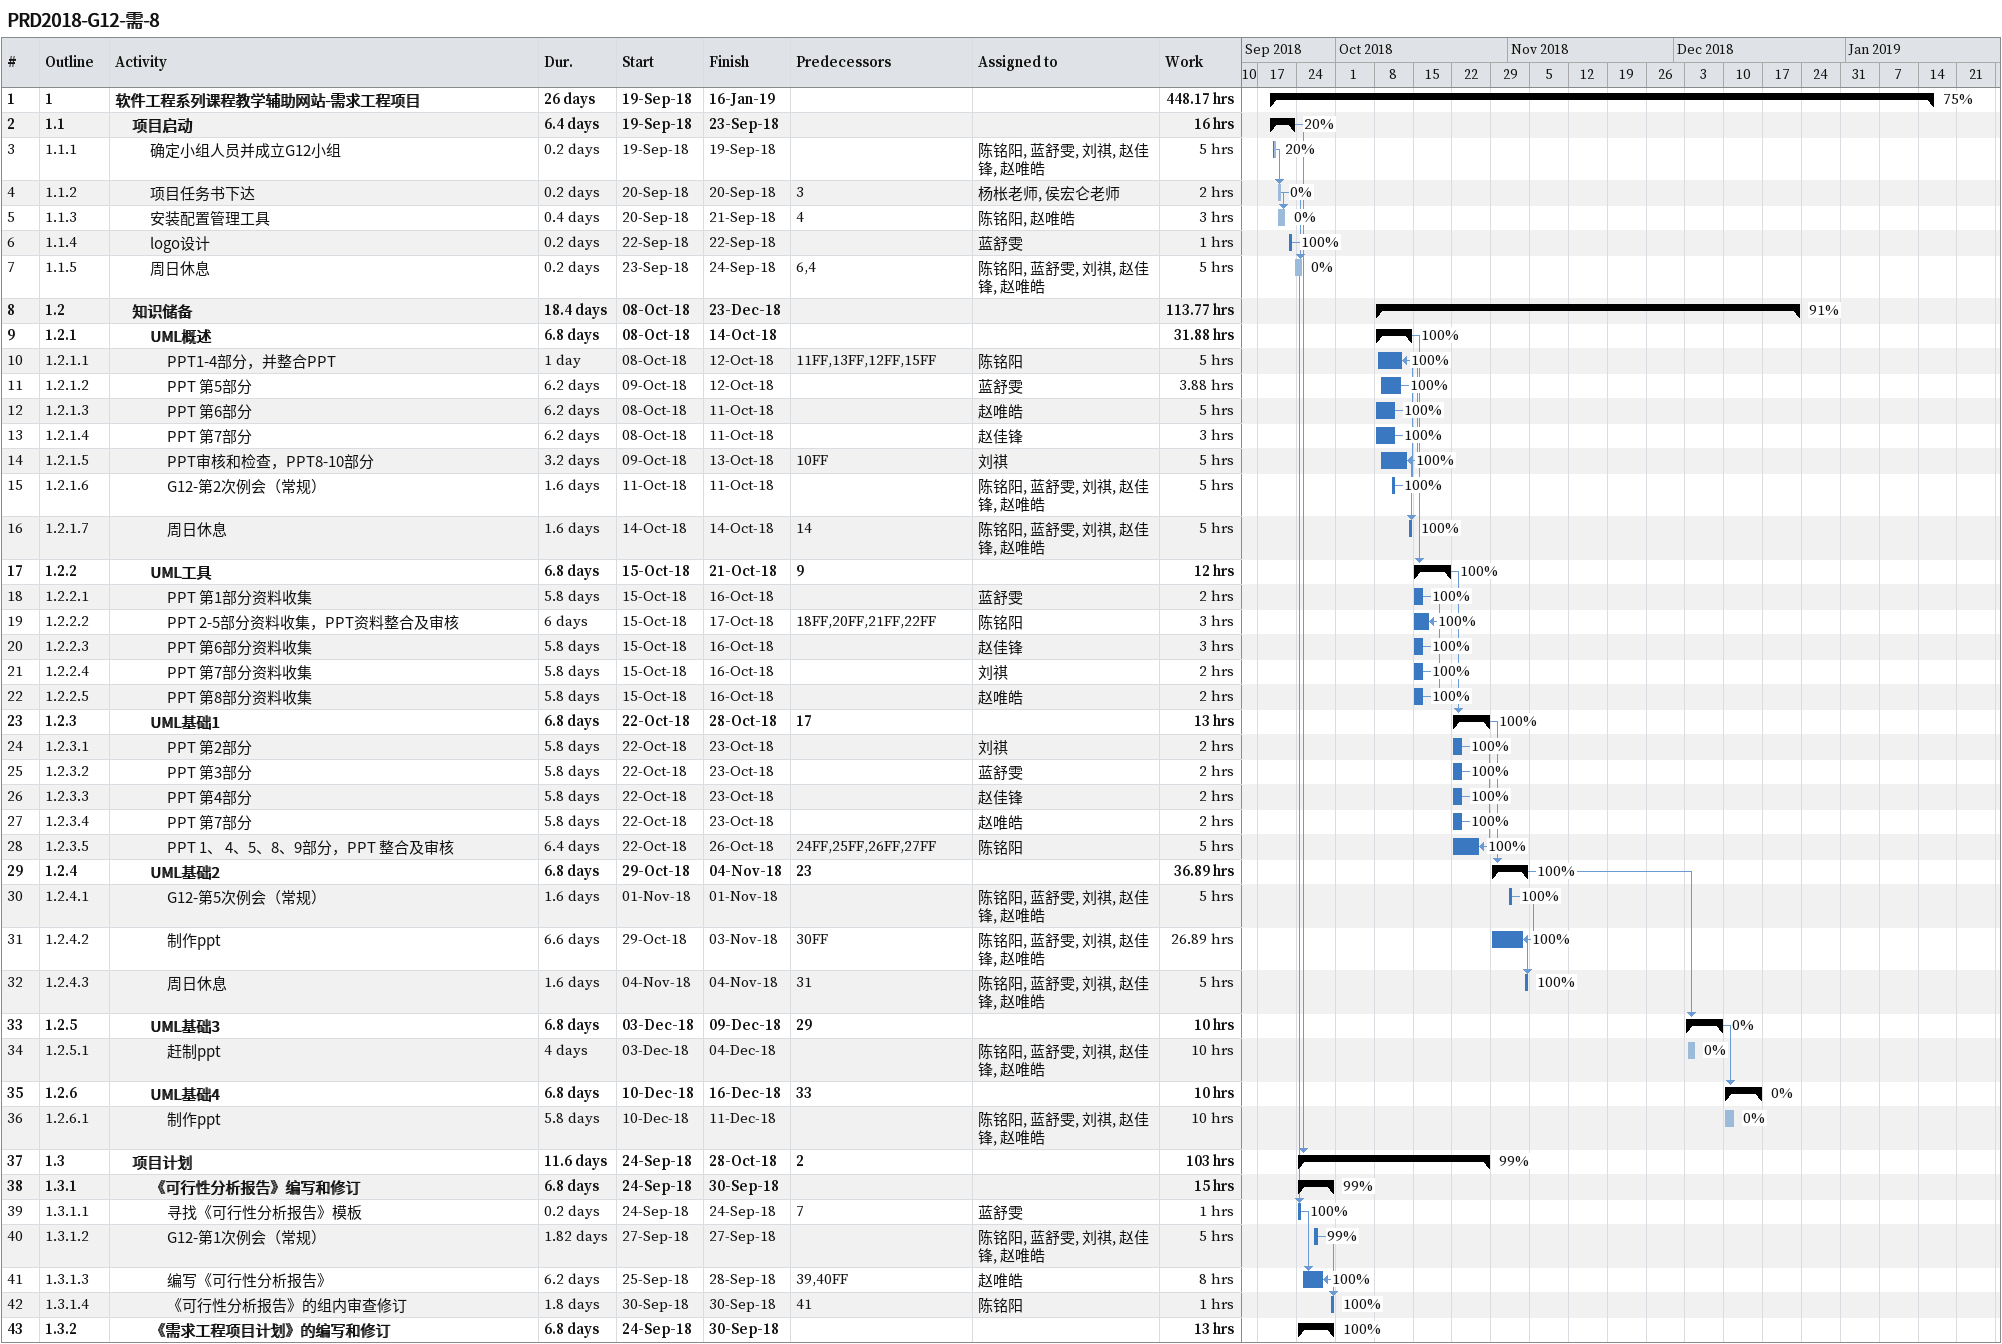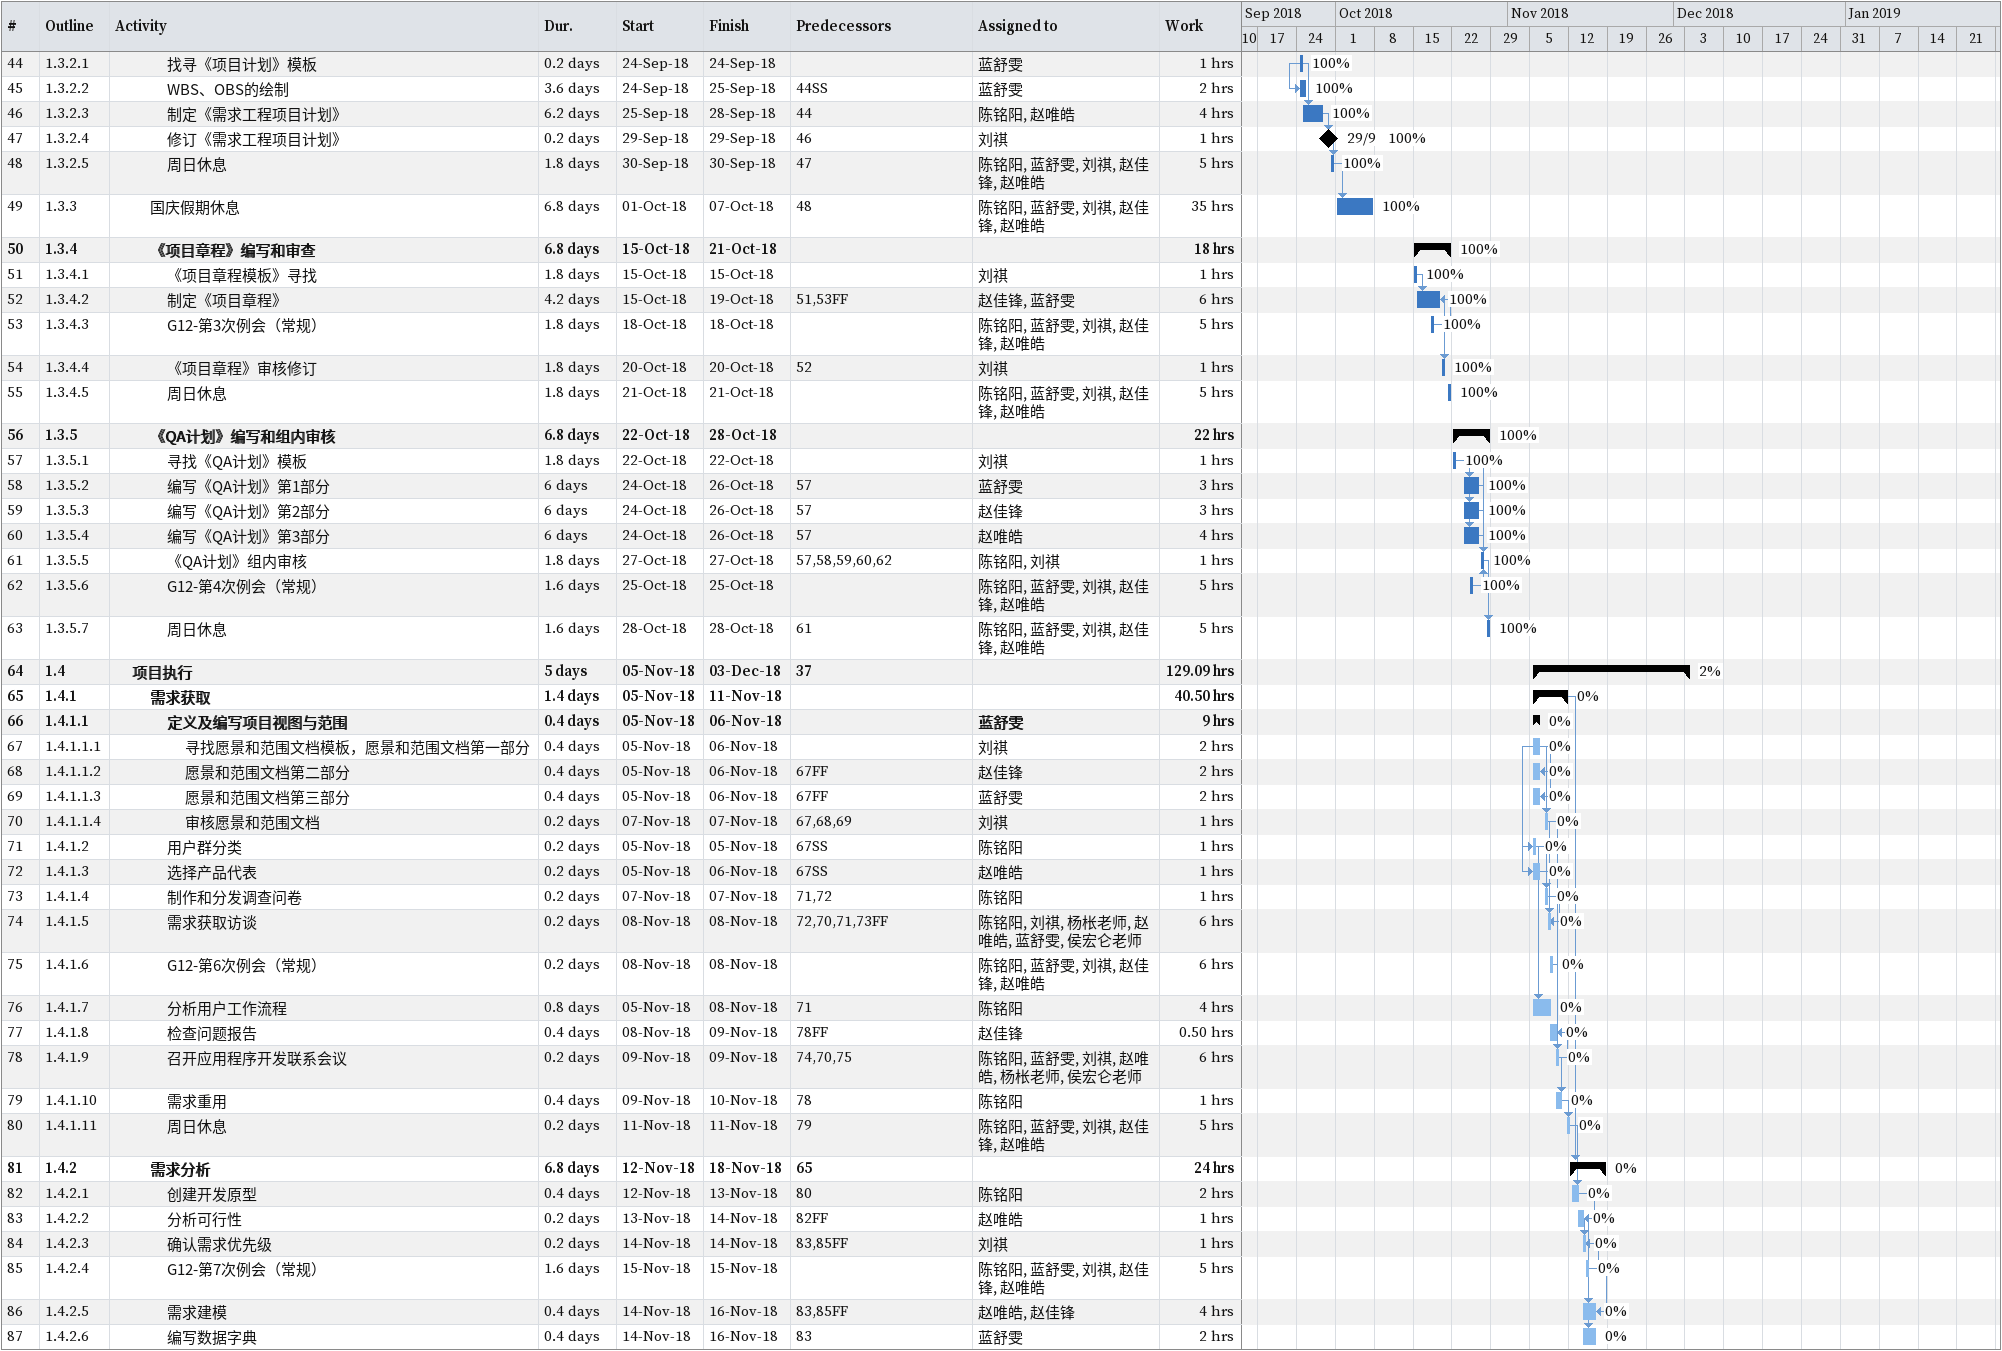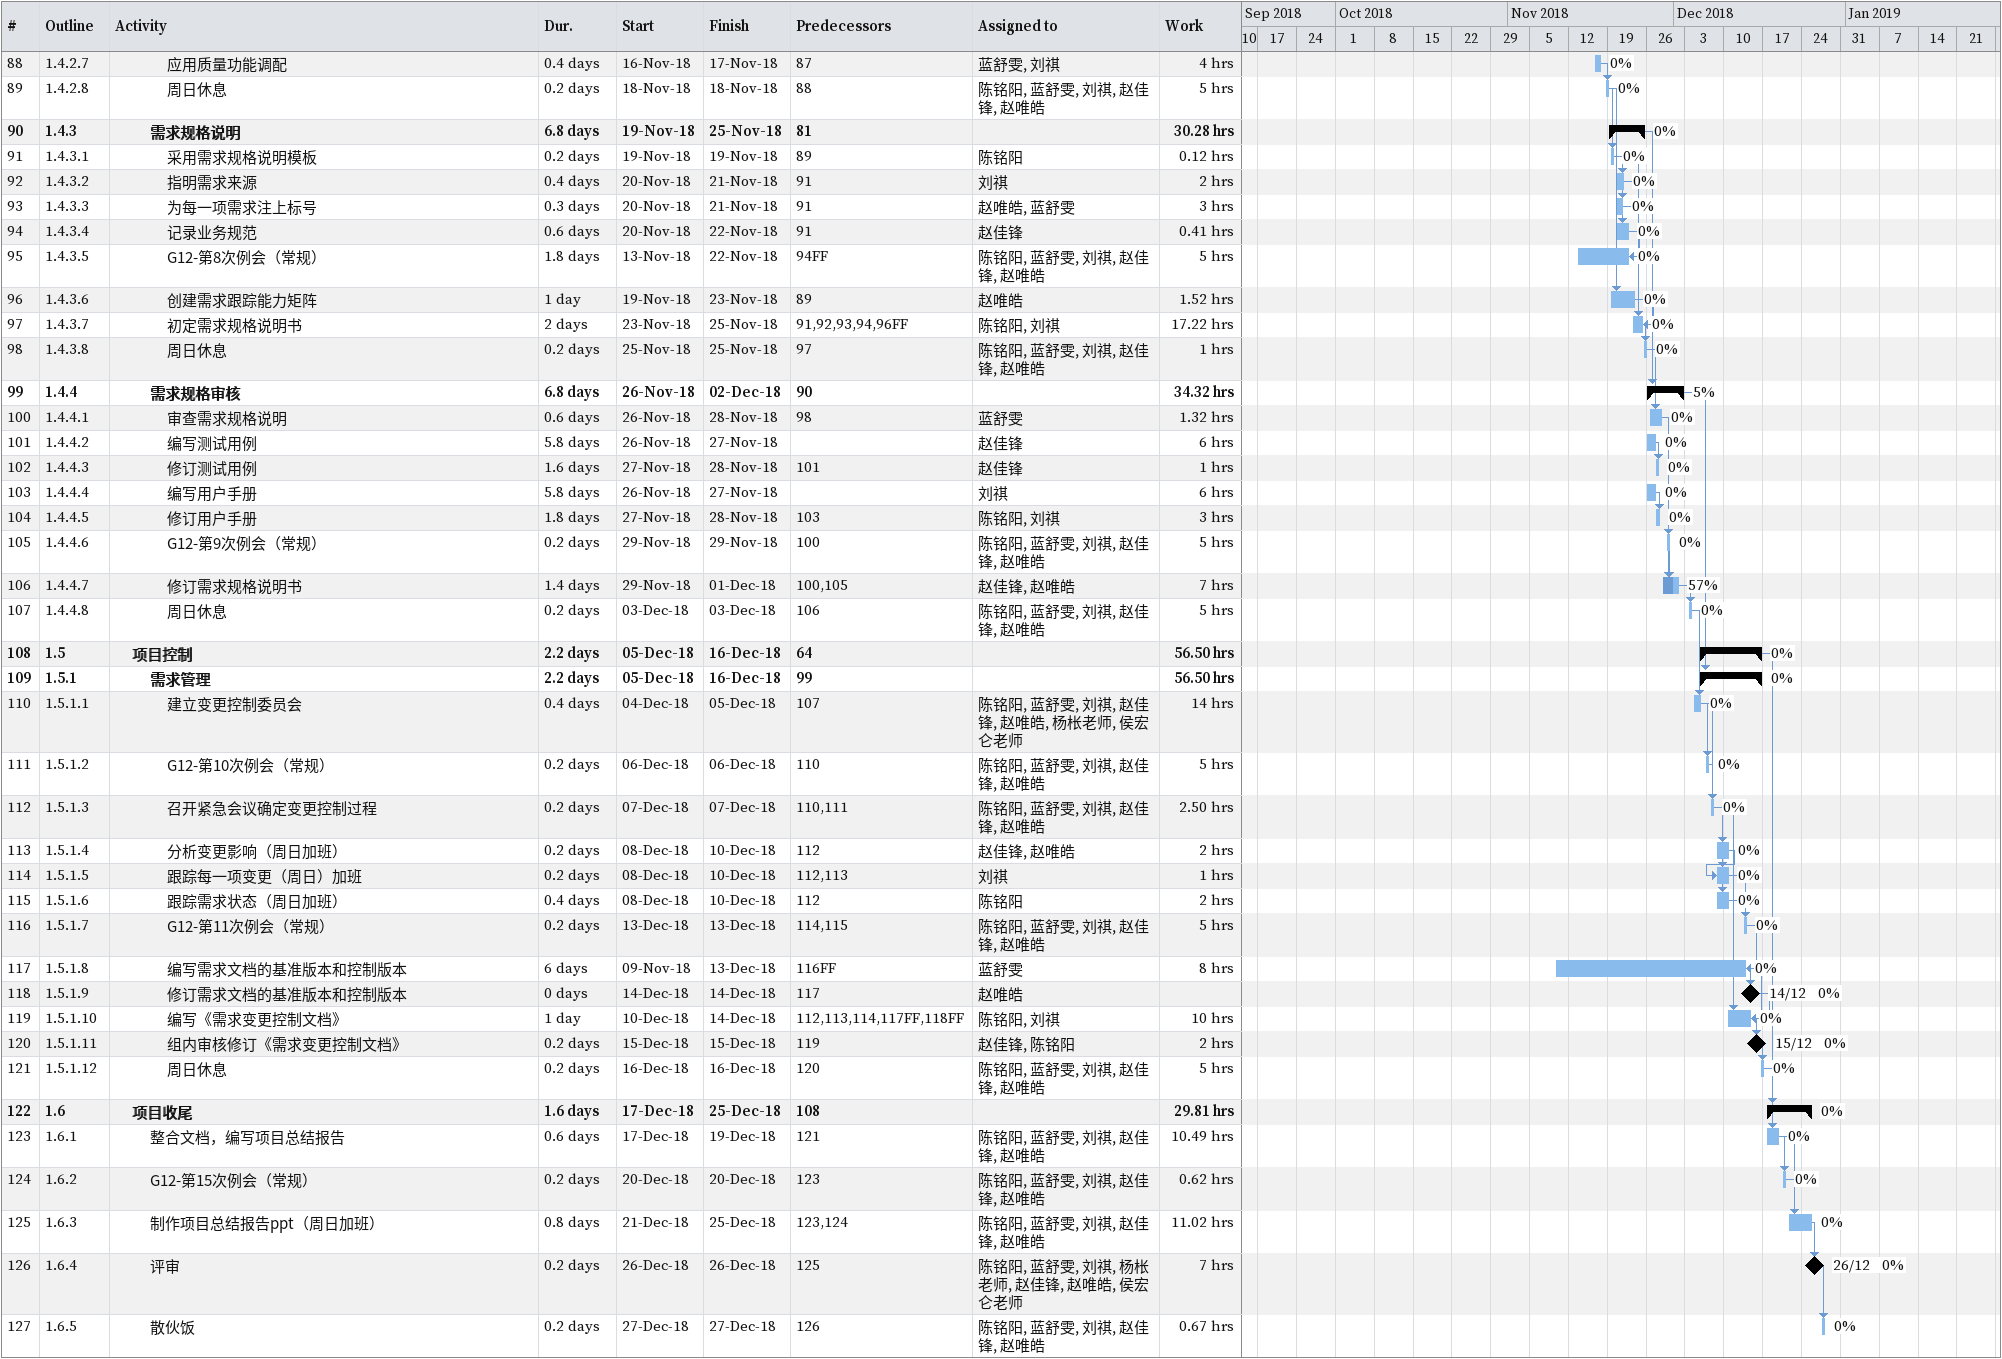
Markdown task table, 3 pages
PRD2018-G12-需-8

| ID | WBS | Task | Duration | Start | Finish | Predecessors | Resources | % complete | Work (h) |
|---|---|---|---|---|---|---|---|---|---|
| 1 | 1 | **软件工程系列课程教学辅助网站-需求工程项目** | 26d | 2018-09-19 | 2019-01-16 |  |  | 75 | 448.17 |
| 2 | 1.1 | **项目启动** | 6.4d | 2018-09-19 | 2018-09-23 |  |  | 20 | 16 |
| 3 | 1.1.1 | 确定小组人员并成立G12小组 | 0.2d | 2018-09-19 | 2018-09-19 |  | 陈铭阳, 蓝舒雯, 刘祺, 赵佳锋, 赵唯皓 | 20 | 5 |
| 4 | 1.1.2 | 项目任务书下达 | 0.2d | 2018-09-20 | 2018-09-20 | 3 | 杨枨老师, 侯宏仑老师 | 0 | 2 |
| 5 | 1.1.3 | 安装配置管理工具 | 0.4d | 2018-09-20 | 2018-09-21 | 4 | 陈铭阳, 赵唯皓 | 0 | 3 |
| 6 | 1.1.4 | logo设计 | 0.2d | 2018-09-22 | 2018-09-22 |  | 蓝舒雯 | 100 | 1 |
| 7 | 1.1.5 | 周日休息 | 0.2d | 2018-09-23 | 2018-09-24 | 6, 4 | 陈铭阳, 蓝舒雯, 刘祺, 赵佳锋, 赵唯皓 | 0 | 5 |
| 8 | 1.2 | **知识储备** | 18.4d | 2018-10-08 | 2018-12-23 |  |  | 91 | 113.77 |
| 9 | 1.2.1 | **UML概述** | 6.8d | 2018-10-08 | 2018-10-14 |  |  | 100 | 31.88 |
| 10 | 1.2.1.1 | PPT1-4部分，并整合PPT | 1d | 2018-10-08 | 2018-10-12 | 11FF, 13FF, 12FF, 15FF | 陈铭阳 | 100 | 5 |
| 11 | 1.2.1.2 | PPT 第5部分 | 6.2d | 2018-10-09 | 2018-10-12 |  | 蓝舒雯 | 100 | 3.88 |
| 12 | 1.2.1.3 | PPT 第6部分 | 6.2d | 2018-10-08 | 2018-10-11 |  | 赵唯皓 | 100 | 5 |
| 13 | 1.2.1.4 | PPT 第7部分 | 6.2d | 2018-10-08 | 2018-10-11 |  | 赵佳锋 | 100 | 3 |
| 14 | 1.2.1.5 | PPT审核和检查，PPT8-10部分 | 3.2d | 2018-10-09 | 2018-10-13 | 10FF | 刘祺 | 100 | 5 |
| 15 | 1.2.1.6 | G12-第2次例会（常规） | 1.6d | 2018-10-11 | 2018-10-11 |  | 陈铭阳, 蓝舒雯, 刘祺, 赵佳锋, 赵唯皓 | 100 | 5 |
| 16 | 1.2.1.7 | 周日休息 | 1.6d | 2018-10-14 | 2018-10-14 | 14 | 陈铭阳, 蓝舒雯, 刘祺, 赵佳锋, 赵唯皓 | 100 | 5 |
| 17 | 1.2.2 | **UML工具** | 6.8d | 2018-10-15 | 2018-10-21 | 9 |  | 100 | 12 |
| 18 | 1.2.2.1 | PPT 第1部分资料收集 | 5.8d | 2018-10-15 | 2018-10-16 |  | 蓝舒雯 | 100 | 2 |
| 19 | 1.2.2.2 | PPT 2-5部分资料收集，PPT资料整合及审核 | 6d | 2018-10-15 | 2018-10-17 | 18FF, 20FF, 21FF, 22FF | 陈铭阳 | 100 | 3 |
| 20 | 1.2.2.3 | PPT 第6部分资料收集 | 5.8d | 2018-10-15 | 2018-10-16 |  | 赵佳锋 | 100 | 3 |
| 21 | 1.2.2.4 | PPT 第7部分资料收集 | 5.8d | 2018-10-15 | 2018-10-16 |  | 刘祺 | 100 | 2 |
| 22 | 1.2.2.5 | PPT 第8部分资料收集 | 5.8d | 2018-10-15 | 2018-10-16 |  | 赵唯皓 | 100 | 2 |
| 23 | 1.2.3 | **UML基础1** | 6.8d | 2018-10-22 | 2018-10-28 | 17 |  | 100 | 13 |
| 24 | 1.2.3.1 | PPT 第2部分 | 5.8d | 2018-10-22 | 2018-10-23 |  | 刘祺 | 100 | 2 |
| 25 | 1.2.3.2 | PPT 第3部分 | 5.8d | 2018-10-22 | 2018-10-23 |  | 蓝舒雯 | 100 | 2 |
| 26 | 1.2.3.3 | PPT 第4部分 | 5.8d | 2018-10-22 | 2018-10-23 |  | 赵佳锋 | 100 | 2 |
| 27 | 1.2.3.4 | PPT 第7部分 | 5.8d | 2018-10-22 | 2018-10-23 |  | 赵唯皓 | 100 | 2 |
| 28 | 1.2.3.5 | PPT 1、 4、5、8、9部分，PPT 整合及审核 | 6.4d | 2018-10-22 | 2018-10-26 | 24FF, 25FF, 26FF, 27FF | 陈铭阳 | 100 | 5 |
| 29 | 1.2.4 | **UML基础2** | 6.8d | 2018-10-29 | 2018-11-04 | 23 |  | 100 | 36.89 |
| 30 | 1.2.4.1 | G12-第5次例会（常规） | 1.6d | 2018-11-01 | 2018-11-01 |  | 陈铭阳, 蓝舒雯, 刘祺, 赵佳锋, 赵唯皓 | 100 | 5 |
| 31 | 1.2.4.2 | 制作ppt | 6.6d | 2018-10-29 | 2018-11-03 | 30FF | 陈铭阳, 蓝舒雯, 刘祺, 赵佳锋, 赵唯皓 | 100 | 26.89 |
| 32 | 1.2.4.3 | 周日休息 | 1.6d | 2018-11-04 | 2018-11-04 | 31 | 陈铭阳, 蓝舒雯, 刘祺, 赵佳锋, 赵唯皓 | 100 | 5 |
| 33 | 1.2.5 | **UML基础3** | 6.8d | 2018-12-03 | 2018-12-09 | 29 |  | 0 | 10 |
| 34 | 1.2.5.1 | 赶制ppt | 4d | 2018-12-03 | 2018-12-04 |  | 陈铭阳, 蓝舒雯, 刘祺, 赵佳锋, 赵唯皓 | 0 | 10 |
| 35 | 1.2.6 | **UML基础4** | 6.8d | 2018-12-10 | 2018-12-16 | 33 |  | 0 | 10 |
| 36 | 1.2.6.1 | 制作ppt | 5.8d | 2018-12-10 | 2018-12-11 |  | 陈铭阳, 蓝舒雯, 刘祺, 赵佳锋, 赵唯皓 | 0 | 10 |
| 37 | 1.3 | **项目计划** | 11.6d | 2018-09-24 | 2018-10-28 | 2 |  | 99 | 103 |
| 38 | 1.3.1 | **《可行性分析报告》编写和修订** | 6.8d | 2018-09-24 | 2018-09-30 |  |  | 99 | 15 |
| 39 | 1.3.1.1 | 寻找《可行性分析报告》模板 | 0.2d | 2018-09-24 | 2018-09-24 | 7 | 蓝舒雯 | 100 | 1 |
| 40 | 1.3.1.2 | G12-第1次例会（常规） | 1.82d | 2018-09-27 | 2018-09-27 |  | 陈铭阳, 蓝舒雯, 刘祺, 赵佳锋, 赵唯皓 | 99 | 5 |
| 41 | 1.3.1.3 | 编写《可行性分析报告》 | 6.2d | 2018-09-25 | 2018-09-28 | 39, 40FF | 赵唯皓 | 100 | 8 |
| 42 | 1.3.1.4 | 《可行性分析报告》的组内审查修订 | 1.8d | 2018-09-30 | 2018-09-30 | 41 | 陈铭阳 | 100 | 1 |
| 43 | 1.3.2 | **《需求工程项目计划》的编写和修订** | 6.8d | 2018-09-24 | 2018-09-30 |  |  | 100 | 13 |
| 44 | 1.3.2.1 | 找寻《项目计划》模板 | 0.2d | 2018-09-24 | 2018-09-24 |  | 蓝舒雯 | 100 | 1 |
| 45 | 1.3.2.2 | WBS、OBS的绘制 | 3.6d | 2018-09-24 | 2018-09-25 | 44SS | 蓝舒雯 | 100 | 2 |
| 46 | 1.3.2.3 | 制定《需求工程项目计划》 | 6.2d | 2018-09-25 | 2018-09-28 | 44 | 陈铭阳, 赵唯皓 | 100 | 4 |
| 47 | 1.3.2.4 | 修订《需求工程项目计划》 | 0.2d | 2018-09-29 | 2018-09-29 | 46 | 刘祺 | 100 | 1 |
| 48 | 1.3.2.5 | 周日休息 | 1.8d | 2018-09-30 | 2018-09-30 | 47 | 陈铭阳, 蓝舒雯, 刘祺, 赵佳锋, 赵唯皓 | 100 | 5 |
| 49 | 1.3.3 | 国庆假期休息 | 6.8d | 2018-10-01 | 2018-10-07 | 48 | 陈铭阳, 蓝舒雯, 刘祺, 赵佳锋, 赵唯皓 | 100 | 35 |
| 50 | 1.3.4 | **《项目章程》编写和审查** | 6.8d | 2018-10-15 | 2018-10-21 |  |  | 100 | 18 |
| 51 | 1.3.4.1 | 《项目章程模板》寻找 | 1.8d | 2018-10-15 | 2018-10-15 |  | 刘祺 | 100 | 1 |
| 52 | 1.3.4.2 | 制定《项目章程》 | 4.2d | 2018-10-15 | 2018-10-19 | 51, 53FF | 赵佳锋, 蓝舒雯 | 100 | 6 |
| 53 | 1.3.4.3 | G12-第3次例会（常规） | 1.8d | 2018-10-18 | 2018-10-18 |  | 陈铭阳, 蓝舒雯, 刘祺, 赵佳锋, 赵唯皓 | 100 | 5 |
| 54 | 1.3.4.4 | 《项目章程》审核修订 | 1.8d | 2018-10-20 | 2018-10-20 | 52 | 刘祺 | 100 | 1 |
| 55 | 1.3.4.5 | 周日休息 | 1.8d | 2018-10-21 | 2018-10-21 |  | 陈铭阳, 蓝舒雯, 刘祺, 赵佳锋, 赵唯皓 | 100 | 5 |
| 56 | 1.3.5 | **《QA计划》编写和组内审核** | 6.8d | 2018-10-22 | 2018-10-28 |  |  | 100 | 22 |
| 57 | 1.3.5.1 | 寻找《QA计划》模板 | 1.8d | 2018-10-22 | 2018-10-22 |  | 刘祺 | 100 | 1 |
| 58 | 1.3.5.2 | 编写《QA计划》第1部分 | 6d | 2018-10-24 | 2018-10-26 | 57 | 蓝舒雯 | 100 | 3 |
| 59 | 1.3.5.3 | 编写《QA计划》第2部分 | 6d | 2018-10-24 | 2018-10-26 | 57 | 赵佳锋 | 100 | 3 |
| 60 | 1.3.5.4 | 编写《QA计划》第3部分 | 6d | 2018-10-24 | 2018-10-26 | 57 | 赵唯皓 | 100 | 4 |
| 61 | 1.3.5.5 | 《QA计划》组内审核 | 1.8d | 2018-10-27 | 2018-10-27 | 57, 58, 59, 60, 62 | 陈铭阳, 刘祺 | 100 | 1 |
| 62 | 1.3.5.6 | G12-第4次例会（常规） | 1.6d | 2018-10-25 | 2018-10-25 |  | 陈铭阳, 蓝舒雯, 刘祺, 赵佳锋, 赵唯皓 | 100 | 5 |
| 63 | 1.3.5.7 | 周日休息 | 1.6d | 2018-10-28 | 2018-10-28 | 61 | 陈铭阳, 蓝舒雯, 刘祺, 赵佳锋, 赵唯皓 | 100 | 5 |
| 64 | 1.4 | **项目执行** | 5d | 2018-11-05 | 2018-12-03 | 37 |  | 2 | 129.09 |
| 65 | 1.4.1 | **需求获取** | 1.4d | 2018-11-05 | 2018-11-11 |  |  | 0 | 40.50 |
| 66 | 1.4.1.1 | **定义及编写项目视图与范围** | 0.4d | 2018-11-05 | 2018-11-06 |  | 蓝舒雯 | 0 | 9 |
| 67 | 1.4.1.1.1 | 寻找愿景和范围文档模板，愿景和范围文档第一部分 | 0.4d | 2018-11-05 | 2018-11-06 |  | 刘祺 | 0 | 2 |
| 68 | 1.4.1.1.2 | 愿景和范围文档第二部分 | 0.4d | 2018-11-05 | 2018-11-06 | 67FF | 赵佳锋 | 0 | 2 |
| 69 | 1.4.1.1.3 | 愿景和范围文档第三部分 | 0.4d | 2018-11-05 | 2018-11-06 | 67FF | 蓝舒雯 | 0 | 2 |
| 70 | 1.4.1.1.4 | 审核愿景和范围文档 | 0.2d | 2018-11-07 | 2018-11-07 | 67, 68, 69 | 刘祺 | 0 | 1 |
| 71 | 1.4.1.2 | 用户群分类 | 0.2d | 2018-11-05 | 2018-11-05 | 67SS | 陈铭阳 | 0 | 1 |
| 72 | 1.4.1.3 | 选择产品代表 | 0.2d | 2018-11-05 | 2018-11-06 | 67SS | 赵唯皓 | 0 | 1 |
| 73 | 1.4.1.4 | 制作和分发调查问卷 | 0.2d | 2018-11-07 | 2018-11-07 | 71, 72 | 陈铭阳 | 0 | 1 |
| 74 | 1.4.1.5 | 需求获取访谈 | 0.2d | 2018-11-08 | 2018-11-08 | 72, 70, 71, 73FF | 陈铭阳, 刘祺, 杨枨老师, 赵唯皓, 蓝舒雯, 侯宏仑老师 | 0 | 6 |
| 75 | 1.4.1.6 | G12-第6次例会（常规） | 0.2d | 2018-11-08 | 2018-11-08 |  | 陈铭阳, 蓝舒雯, 刘祺, 赵佳锋, 赵唯皓 | 0 | 6 |
| 76 | 1.4.1.7 | 分析用户工作流程 | 0.8d | 2018-11-05 | 2018-11-08 | 71 | 陈铭阳 | 0 | 4 |
| 77 | 1.4.1.8 | 检查问题报告 | 0.4d | 2018-11-08 | 2018-11-09 | 78FF | 赵佳锋 | 0 | 0.50 |
| 78 | 1.4.1.9 | 召开应用程序开发联系会议 | 0.2d | 2018-11-09 | 2018-11-09 | 74, 70, 75 | 陈铭阳, 蓝舒雯, 刘祺, 赵唯皓, 杨枨老师, 侯宏仑老师 | 0 | 6 |
| 79 | 1.4.1.10 | 需求重用 | 0.4d | 2018-11-09 | 2018-11-10 | 78 | 陈铭阳 | 0 | 1 |
| 80 | 1.4.1.11 | 周日休息 | 0.2d | 2018-11-11 | 2018-11-11 | 79 | 陈铭阳, 蓝舒雯, 刘祺, 赵佳锋, 赵唯皓 | 0 | 5 |
| 81 | 1.4.2 | **需求分析** | 6.8d | 2018-11-12 | 2018-11-18 | 65 |  | 0 | 24 |
| 82 | 1.4.2.1 | 创建开发原型 | 0.4d | 2018-11-12 | 2018-11-13 | 80 | 陈铭阳 | 0 | 2 |
| 83 | 1.4.2.2 | 分析可行性 | 0.2d | 2018-11-13 | 2018-11-14 | 82FF | 赵唯皓 | 0 | 1 |
| 84 | 1.4.2.3 | 确认需求优先级 | 0.2d | 2018-11-14 | 2018-11-14 | 83, 85FF | 刘祺 | 0 | 1 |
| 85 | 1.4.2.4 | G12-第7次例会（常规） | 1.6d | 2018-11-15 | 2018-11-15 |  | 陈铭阳, 蓝舒雯, 刘祺, 赵佳锋, 赵唯皓 | 0 | 5 |
| 86 | 1.4.2.5 | 需求建模 | 0.4d | 2018-11-14 | 2018-11-16 | 83, 85FF | 赵唯皓, 赵佳锋 | 0 | 4 |
| 87 | 1.4.2.6 | 编写数据字典 | 0.4d | 2018-11-14 | 2018-11-16 | 83 | 蓝舒雯 | 0 | 2 |
| 88 | 1.4.2.7 | 应用质量功能调配 | 0.4d | 2018-11-16 | 2018-11-17 | 87 | 蓝舒雯, 刘祺 | 0 | 4 |
| 89 | 1.4.2.8 | 周日休息 | 0.2d | 2018-11-18 | 2018-11-18 | 88 | 陈铭阳, 蓝舒雯, 刘祺, 赵佳锋, 赵唯皓 | 0 | 5 |
| 90 | 1.4.3 | **需求规格说明** | 6.8d | 2018-11-19 | 2018-11-25 | 81 |  | 0 | 30.28 |
| 91 | 1.4.3.1 | 采用需求规格说明模板 | 0.2d | 2018-11-19 | 2018-11-19 | 89 | 陈铭阳 | 0 | 0.12 |
| 92 | 1.4.3.2 | 指明需求来源 | 0.4d | 2018-11-20 | 2018-11-21 | 91 | 刘祺 | 0 | 2 |
| 93 | 1.4.3.3 | 为每一项需求注上标号 | 0.3d | 2018-11-20 | 2018-11-21 | 91 | 赵唯皓, 蓝舒雯 | 0 | 3 |
| 94 | 1.4.3.4 | 记录业务规范 | 0.6d | 2018-11-20 | 2018-11-22 | 91 | 赵佳锋 | 0 | 0.41 |
| 95 | 1.4.3.5 | G12-第8次例会（常规） | 1.8d | 2018-11-13 | 2018-11-22 | 94FF | 陈铭阳, 蓝舒雯, 刘祺, 赵佳锋, 赵唯皓 | 0 | 5 |
| 96 | 1.4.3.6 | 创建需求跟踪能力矩阵 | 1d | 2018-11-19 | 2018-11-23 | 89 | 赵唯皓 | 0 | 1.52 |
| 97 | 1.4.3.7 | 初定需求规格说明书 | 2d | 2018-11-23 | 2018-11-25 | 91, 92, 93, 94, 96FF | 陈铭阳, 刘祺 | 0 | 17.22 |
| 98 | 1.4.3.8 | 周日休息 | 0.2d | 2018-11-25 | 2018-11-25 | 97 | 陈铭阳, 蓝舒雯, 刘祺, 赵佳锋, 赵唯皓 | 0 | 1 |
| 99 | 1.4.4 | **需求规格审核** | 6.8d | 2018-11-26 | 2018-12-02 | 90 |  | 5 | 34.32 |
| 100 | 1.4.4.1 | 审查需求规格说明 | 0.6d | 2018-11-26 | 2018-11-28 | 98 | 蓝舒雯 | 0 | 1.32 |
| 101 | 1.4.4.2 | 编写测试用例 | 5.8d | 2018-11-26 | 2018-11-27 |  | 赵佳锋 | 0 | 6 |
| 102 | 1.4.4.3 | 修订测试用例 | 1.6d | 2018-11-27 | 2018-11-28 | 101 | 赵佳锋 | 0 | 1 |
| 103 | 1.4.4.4 | 编写用户手册 | 5.8d | 2018-11-26 | 2018-11-27 |  | 刘祺 | 0 | 6 |
| 104 | 1.4.4.5 | 修订用户手册 | 1.8d | 2018-11-27 | 2018-11-28 | 103 | 陈铭阳, 刘祺 | 0 | 3 |
| 105 | 1.4.4.6 | G12-第9次例会（常规） | 0.2d | 2018-11-29 | 2018-11-29 | 100 | 陈铭阳, 蓝舒雯, 刘祺, 赵佳锋, 赵唯皓 | 0 | 5 |
| 106 | 1.4.4.7 | 修订需求规格说明书 | 1.4d | 2018-11-29 | 2018-12-01 | 100, 105 | 赵佳锋, 赵唯皓 | 57 | 7 |
| 107 | 1.4.4.8 | 周日休息 | 0.2d | 2018-12-03 | 2018-12-03 | 106 | 陈铭阳, 蓝舒雯, 刘祺, 赵佳锋, 赵唯皓 | 0 | 5 |
| 108 | 1.5 | **项目控制** | 2.2d | 2018-12-05 | 2018-12-16 | 64 |  | 0 | 56.50 |
| 109 | 1.5.1 | **需求管理** | 2.2d | 2018-12-05 | 2018-12-16 | 99 |  | 0 | 56.50 |
| 110 | 1.5.1.1 | 建立变更控制委员会 | 0.4d | 2018-12-04 | 2018-12-05 | 107 | 陈铭阳, 蓝舒雯, 刘祺, 赵佳锋, 赵唯皓, 杨枨老师, 侯宏仑老师 | 0 | 14 |
| 111 | 1.5.1.2 | G12-第10次例会（常规） | 0.2d | 2018-12-06 | 2018-12-06 | 110 | 陈铭阳, 蓝舒雯, 刘祺, 赵佳锋, 赵唯皓 | 0 | 5 |
| 112 | 1.5.1.3 | 召开紧急会议确定变更控制过程 | 0.2d | 2018-12-07 | 2018-12-07 | 110, 111 | 陈铭阳, 蓝舒雯, 刘祺, 赵佳锋, 赵唯皓 | 0 | 2.50 |
| 113 | 1.5.1.4 | 分析变更影响（周日加班） | 0.2d | 2018-12-08 | 2018-12-10 | 112 | 赵佳锋, 赵唯皓 | 0 | 2 |
| 114 | 1.5.1.5 | 跟踪每一项变更（周日）加班 | 0.2d | 2018-12-08 | 2018-12-10 | 112, 113 | 刘祺 | 0 | 1 |
| 115 | 1.5.1.6 | 跟踪需求状态（周日加班） | 0.4d | 2018-12-08 | 2018-12-10 | 112 | 陈铭阳 | 0 | 2 |
| 116 | 1.5.1.7 | G12-第11次例会（常规） | 0.2d | 2018-12-13 | 2018-12-13 | 114, 115 | 陈铭阳, 蓝舒雯, 刘祺, 赵佳锋, 赵唯皓 | 0 | 5 |
| 117 | 1.5.1.8 | 编写需求文档的基准版本和控制版本 | 6d | 2018-11-09 | 2018-12-13 | 116FF | 蓝舒雯 | 0 | 8 |
| 118 | 1.5.1.9 | 修订需求文档的基准版本和控制版本 | 0d | 2018-12-14 | 2018-12-14 | 117 | 赵唯皓 | 0 |  |
| 119 | 1.5.1.10 | 编写《需求变更控制文档》 | 1d | 2018-12-10 | 2018-12-14 | 112, 113, 114, 117FF, 118FF | 陈铭阳, 刘祺 | 0 | 10 |
| 120 | 1.5.1.11 | 组内审核修订《需求变更控制文档》 | 0.2d | 2018-12-15 | 2018-12-15 | 119 | 赵佳锋, 陈铭阳 | 0 | 2 |
| 121 | 1.5.1.12 | 周日休息 | 0.2d | 2018-12-16 | 2018-12-16 | 120 | 陈铭阳, 蓝舒雯, 刘祺, 赵佳锋, 赵唯皓 | 0 | 5 |
| 122 | 1.6 | **项目收尾** | 1.6d | 2018-12-17 | 2018-12-25 | 108 |  | 0 | 29.81 |
| 123 | 1.6.1 | 整合文档，编写项目总结报告 | 0.6d | 2018-12-17 | 2018-12-19 | 121 | 陈铭阳, 蓝舒雯, 刘祺, 赵佳锋, 赵唯皓 | 0 | 10.49 |
| 124 | 1.6.2 | G12-第15次例会（常规） | 0.2d | 2018-12-20 | 2018-12-20 | 123 | 陈铭阳, 蓝舒雯, 刘祺, 赵佳锋, 赵唯皓 | 0 | 0.62 |
| 125 | 1.6.3 | 制作项目总结报告ppt（周日加班） | 0.8d | 2018-12-21 | 2018-12-25 | 123, 124 | 陈铭阳, 蓝舒雯, 刘祺, 赵佳锋, 赵唯皓 | 0 | 11.02 |
| 126 | 1.6.4 | 评审 | 0.2d | 2018-12-26 | 2018-12-26 | 125 | 陈铭阳, 蓝舒雯, 刘祺, 杨枨老师, 赵佳锋, 赵唯皓, 侯宏仑老师 | 0 | 7 |
| 127 | 1.6.5 | 散伙饭 | 0.2d | 2018-12-27 | 2018-12-27 | 126 | 陈铭阳, 蓝舒雯, 刘祺, 赵佳锋, 赵唯皓 | 0 | 0.67 |
